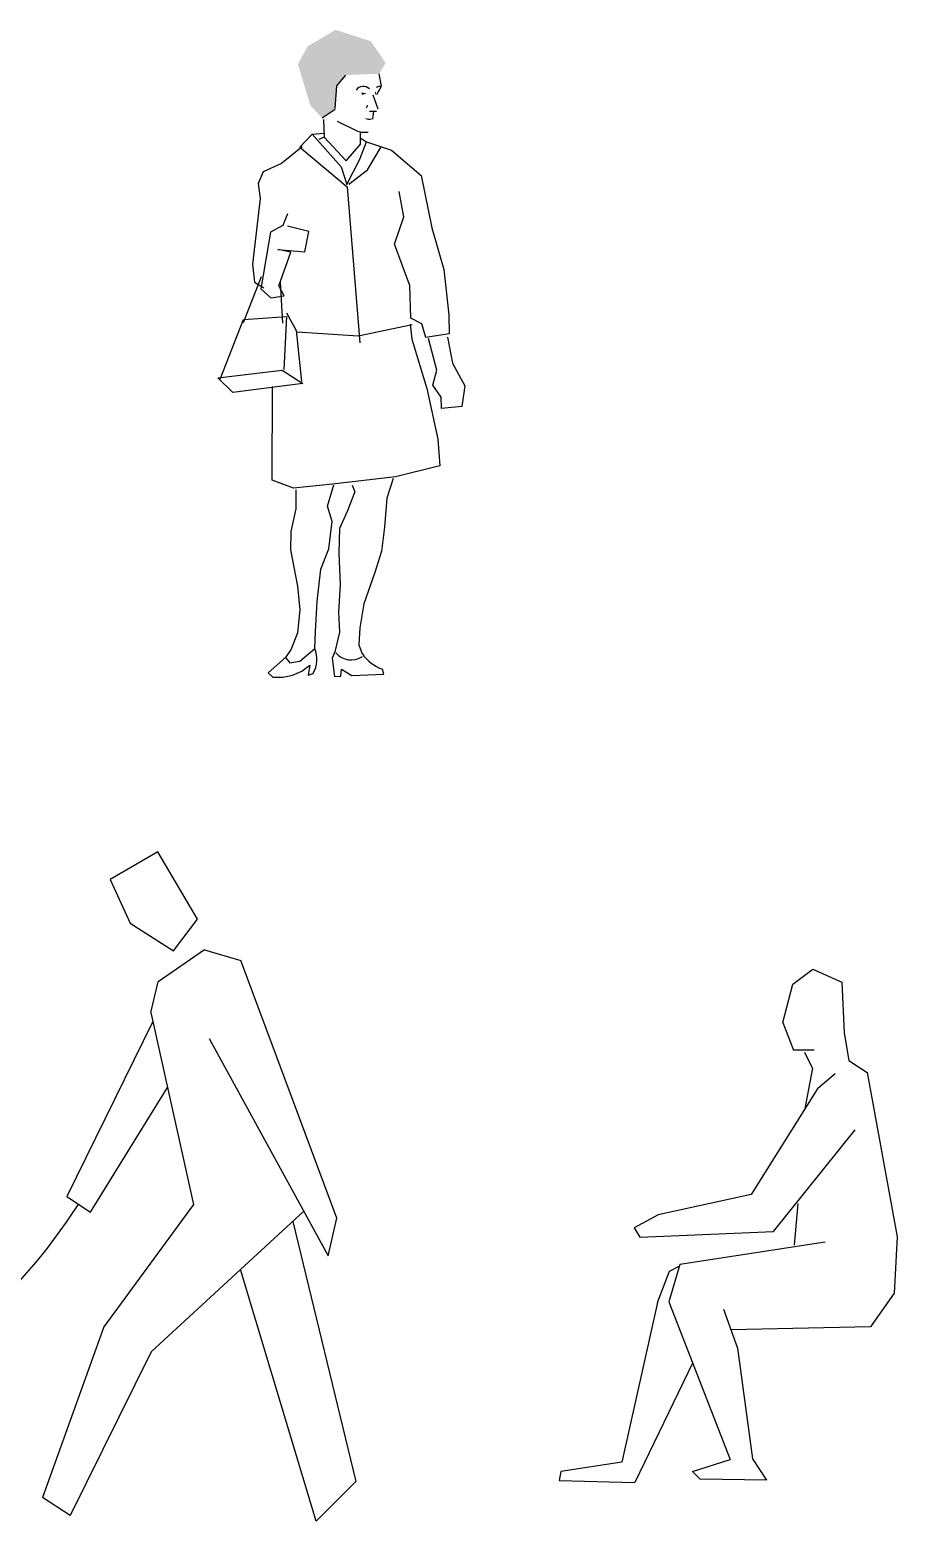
# Model space of a CAD drawing. Extents: x 116 to 135, y 123.1 to 129.1.
# Drawn here: x 132.75 to 135.001, y 124.065 to 127.938 of the extents above; entities that cross this region are included whole.
import ezdxf

# ---------------------------------------------------------------- set-up
doc = ezdxf.new("R2010")
doc.units = 0
doc.layers.get('0').update_dxf_attribs({"linetype": 'CONTINUOUS'})

msp = doc.modelspace()

# ---------------------------------------------------------------- linework, layer by layer
for p, q in [((133.5457, 127.793), (133.5413, 127.7341)), ((133.5691, 127.8207), (133.5457, 127.793)), ((133.6557, 127.8238), (133.6616, 127.793)), ((133.6406, 127.7697), (133.6528, 127.7331)), ((133.6614, 127.7912), (133.6494, 127.7691)), ((133.542, 127.7314), (133.5082, 127.7092)), ((133.6254, 127.7422), (133.6238, 127.7359)), ((133.6314, 127.7269), (133.6498, 127.7269)), ((133.6417, 127.7269), (133.639, 127.7063)), ((133.5117, 127.7049), (133.5134, 127.6595)), ((133.5476, 127.7011), (133.5988, 127.6758)), ((133.5988, 127.6758), (133.6101, 127.672)), ((133.4826, 127.667), (133.4505, 127.6336)), ((133.4826, 127.667), (133.5134, 127.6698)), ((133.4826, 127.667), (133.558, 127.5827)), ((133.5134, 127.6595), (133.4996, 127.6534)), ((133.5134, 127.6595), (133.5706, 127.5979)), ((133.5706, 127.5979), (133.6088, 127.6419)), ((133.6061, 127.6022), (133.6241, 127.6474)), ((133.6073, 127.6727), (133.6073, 127.6405)), ((133.6073, 127.6581), (133.6241, 127.6474)), ((133.6101, 127.672), (133.6284, 127.672)), ((133.6241, 127.6474), (133.6888, 127.6255)), ((133.4563, 127.6347), (133.403, 127.5914)), ((133.4505, 127.6336), (133.5738, 127.5301)), ((133.5723, 127.5362), (133.6061, 127.6022)), ((133.6264, 127.5748), (133.6617, 127.6341)), ((133.6888, 127.6255), (133.7653, 127.5597)), ((133.3553, 127.5692), (133.3427, 127.5394)), ((133.403, 127.5914), (133.3553, 127.5692)), ((133.558, 127.5827), (133.5723, 127.5362)), ((133.578, 127.5377), (133.6264, 127.5748)), ((133.7653, 127.5597), (133.7936, 127.4239)), ((133.3427, 127.5394), (133.3477, 127.5001)), ((133.5738, 127.5301), (133.606, 127.1251)), ((133.3477, 127.5001), (133.3275, 127.3295)), ((133.7203, 127.4521), (133.7082, 127.5187)), ((133.4186, 127.4607), (133.4067, 127.4302)), ((133.6961, 127.3812), (133.7203, 127.4521)), ((133.3742, 127.4124), (133.3497, 127.2655)), ((133.4067, 127.4302), (133.3742, 127.4124)), ((133.474, 127.4141), (133.4183, 127.4284)), ((133.464, 127.3619), (133.474, 127.4141)), ((133.7936, 127.4239), (133.8246, 127.316)), ((133.4273, 127.3604), (133.3936, 127.3677)), ((133.3936, 127.3677), (133.464, 127.3619)), ((133.736, 127.2742), (133.6961, 127.3812)), ((133.3275, 127.3295), (133.3331, 127.2825)), ((133.3958, 127.273), (133.4273, 127.3604)), ((133.3046, 127.1779), (133.351, 127.2978)), ((133.8246, 127.316), (133.8375, 127.1981)), ((133.3331, 127.2825), (133.3568, 127.2677)), ((133.3497, 127.2655), (133.3751, 127.2417)), ((133.4103, 127.2476), (133.3958, 127.273)), ((133.4061, 127.1765), (133.4006, 127.2827)), ((133.7386, 127.1893), (133.736, 127.2742)), ((133.3751, 127.2417), (133.4103, 127.2476)), ((133.2435, 127.0305), (133.3047, 127.1857)), ((133.3047, 127.1857), (133.4159, 127.1937)), ((133.4159, 127.1937), (133.4089, 127.056)), ((133.4157, 127.2029), (133.4409, 127.1576)), ((133.7369, 127.174), (133.7416, 127.1351)), ((133.7671, 127.1744), (133.7386, 127.1893)), ((133.7775, 127.139), (133.7671, 127.1744)), ((133.8375, 127.1981), (133.8387, 127.1485)), ((133.4409, 127.1576), (133.4552, 127.0249)), ((133.6018, 127.1427), (133.444, 127.1533)), ((133.7427, 127.1718), (133.6018, 127.1427)), ((133.7416, 127.1351), (133.7805, 127.007)), ((133.8387, 127.1485), (133.7775, 127.139)), ((133.8063, 127.0544), (133.7846, 127.1368)), ((133.8338, 127.1396), (133.8469, 127.0723)), ((133.8469, 127.0723), (133.8792, 127.0137)), ((133.2376, 127.0341), (133.4046, 127.0539)), ((133.2765, 126.9966), (133.2376, 127.0341)), ((133.458, 127.0192), (133.2765, 126.9966)), ((133.4046, 127.0539), (133.458, 127.0192)), ((133.7963, 127.0155), (133.8063, 127.0544)), ((133.379, 126.7681), (133.3798, 127.0116)), ((133.7805, 127.007), (133.8091, 126.8749)), ((133.8177, 126.9844), (133.7963, 127.0155)), ((133.8184, 126.9549), (133.8177, 126.9844)), ((133.8792, 127.0137), (133.8709, 126.9598)), ((133.8709, 126.9598), (133.8184, 126.9549)), ((133.8091, 126.8749), (133.8144, 126.8061)), ((133.8144, 126.8061), (133.6986, 126.7769)), ((133.4344, 126.748), (133.379, 126.7681)), ((133.5354, 126.7578), (133.4344, 126.748)), ((133.5228, 126.7008), (133.5388, 126.7562)), ((133.6986, 126.7769), (133.5354, 126.7578)), ((133.5867, 126.7553), (133.5936, 126.7378)), ((133.6926, 126.773), (133.6761, 126.722)), ((133.4403, 126.743), (133.4401, 126.6938)), ((133.5936, 126.7378), (133.5737, 126.6874)), ((133.6761, 126.722), (133.6708, 126.6462)), ((133.4401, 126.6938), (133.4272, 126.6354)), ((133.5346, 126.6613), (133.5228, 126.7008)), ((133.5737, 126.6874), (133.554, 126.6428)), ((133.4272, 126.6354), (133.4263, 126.5872)), ((133.5261, 126.5902), (133.5346, 126.6613)), ((133.554, 126.6428), (133.5518, 126.5789)), ((133.6708, 126.6462), (133.6627, 126.5839)), ((133.4263, 126.5872), (133.4448, 126.4936)), ((133.5052, 126.5377), (133.5261, 126.5902)), ((133.5518, 126.5789), (133.5554, 126.4978)), ((133.6627, 126.5839), (133.645, 126.5284)), ((133.4956, 126.453), (133.5052, 126.5377)), ((133.645, 126.5284), (133.6166, 126.4476)), ((133.4448, 126.4936), (133.4506, 126.4316)), ((133.5554, 126.4978), (133.5509, 126.4257)), ((133.4913, 126.3758), (133.4956, 126.453)), ((133.6166, 126.4476), (133.6062, 126.3853)), ((133.4506, 126.4316), (133.4445, 126.372)), ((133.5509, 126.4257), (133.5538, 126.3739)), ((133.4445, 126.372), (133.4279, 126.3295)), ((133.4893, 126.3313), (133.4913, 126.3758)), ((133.5538, 126.3739), (133.5418, 126.3226)), ((133.6062, 126.3853), (133.6038, 126.3411)), ((133.4279, 126.3295), (133.4131, 126.3081)), ((133.4507, 126.2981), (133.4893, 126.3313)), ((133.5418, 126.3226), (133.5347, 126.3058)), ((133.6038, 126.3411), (133.6129, 126.3172)), ((133.4131, 126.3081), (133.3685, 126.268)), ((133.4131, 126.3081), (133.4243, 126.2944)), ((133.4243, 126.2944), (133.4507, 126.2981)), ((133.4767, 126.2882), (133.4726, 126.262)), ((133.5347, 126.3058), (133.5404, 126.2585)), ((133.3804, 126.2572), (133.3685, 126.268)), ((133.4726, 126.262), (133.485, 126.2667)), ((133.5404, 126.2585), (133.5574, 126.2597)), ((133.5574, 126.2597), (133.5592, 126.2779)), ((133.5592, 126.2779), (133.586, 126.2615)), ((133.586, 126.2615), (133.6691, 126.2645)), ((133.6691, 126.2645), (133.6649, 126.2773)), ((133.0818, 125.803), (132.9585, 125.7309)), ((133.1846, 125.6281), (133.0818, 125.803)), ((132.9585, 125.7309), (133.0099, 125.6178)), ((133.1229, 125.5458), (133.1846, 125.6281)), ((133.0099, 125.6178), (133.1229, 125.5458)), ((133.2033, 125.549), (133.0828, 125.4651)), ((133.2033, 125.549), (133.2977, 125.5209)), ((133.5467, 124.8513), (133.2977, 125.5209)), ((134.7303, 125.4593), (134.7822, 125.4988)), ((134.7822, 125.4988), (134.8581, 125.4647)), ((133.0636, 125.3862), (133.0828, 125.4651)), ((134.705, 125.3597), (134.7303, 125.4593)), ((134.8581, 125.4647), (134.8641, 125.3333)), ((133.0689, 125.3623), (132.8454, 124.908)), ((133.0636, 125.3862), (133.1743, 124.8875)), ((134.705, 125.3597), (134.7321, 125.2883)), ((133.2156, 125.3182), (133.5239, 124.7538)), ((134.8641, 125.3333), (134.8759, 125.2609)), ((134.7859, 125.2884), (134.7321, 125.2883)), ((134.7815, 125.2413), (134.7618, 125.2816)), ((134.7815, 125.2413), (134.7621, 125.1363)), ((134.8759, 125.2609), (134.9239, 125.2299)), ((134.7955, 125.1896), (134.8404, 125.2278)), ((134.9239, 125.2299), (135.0015, 124.8027)), ((132.9071, 124.8669), (133.1069, 125.1913)), ((134.7955, 125.1896), (134.6228, 124.9135)), ((134.6807, 124.8169), (134.8921, 125.0811)), ((132.8454, 124.908), (132.9071, 124.8669)), ((133.1743, 124.8875), (132.9415, 124.569)), ((134.6228, 124.9135), (134.3814, 124.8604)), ((134.7349, 124.7816), (134.7445, 124.8899)), ((133.4606, 124.8696), (133.0649, 124.5044)), ((133.5239, 124.7538), (133.5467, 124.8513)), ((134.3814, 124.8604), (134.3186, 124.8266)), ((133.4321, 124.8433), (133.5958, 124.1674)), ((134.3186, 124.8266), (134.3331, 124.8024)), ((134.3331, 124.8024), (134.6807, 124.8169)), ((134.8148, 124.7892), (134.4372, 124.7312)), ((135.0015, 124.8027), (134.9933, 124.6567)), ((133.493, 124.0646), (133.2967, 124.7183)), ((134.3793, 124.6322), (134.4107, 124.7143)), ((134.4372, 124.7312), (134.4083, 124.6346)), ((134.4107, 124.7143), (134.4359, 124.7268)), ((134.9933, 124.6567), (134.9322, 124.5695)), ((134.3793, 124.6322), (134.2869, 124.2177)), ((134.4083, 124.6346), (134.5681, 124.2245)), ((134.5507, 124.6153), (134.5869, 124.5139)), ((132.9415, 124.569), (132.7822, 124.1263)), ((134.9322, 124.5695), (134.5698, 124.5619)), ((133.0649, 124.5044), (132.8542, 124.0792)), ((134.5869, 124.5139), (134.6255, 124.2265)), ((134.4705, 124.4749), (134.3207, 124.1646)), ((134.1287, 124.1937), (134.124, 124.17)), ((134.2869, 124.2177), (134.1287, 124.1937)), ((134.4698, 124.1937), (134.5681, 124.2245)), ((134.4904, 124.1741), (134.4698, 124.1937)), ((134.6255, 124.2265), (134.6625, 124.1707)), ((133.5958, 124.1674), (133.493, 124.0646)), ((134.124, 124.17), (134.3207, 124.1646)), ((134.6625, 124.1707), (134.4904, 124.1741)), ((132.8542, 124.0792), (132.7822, 124.1263))]:
    msp.add_line(p, q)
for centre, radius, start, end in [((133.6154, 127.7681), 0.0232, 46.4568, 143.9321), ((133.6598, 127.7707), 0.0206, 85.6013, 122.4712), ((133.6322, 127.7525), 0.0461, 256.7236, 275.6482), ((133.4233, 126.3032), 0.0717, 329.3696, 23.0686), ((133.5839, 126.3547), 0.053, 220.9268, 303.2704), ((133.394, 126.38), 0.1236, 263.6775, 311.9952), ((133.7016, 126.379), 0.1081, 214.8712, 250.1614), ((131.5032, 125.7808), 1.638, 295.8077, 326.9504)]:
    msp.add_arc(centre, radius, start, end)
for points in [[(133.5436, 127.9382), (133.6346, 127.9088), (133.4706, 127.8954), (133.6736, 127.8523)], [(133.5691, 127.8207), (133.4706, 127.8954), (133.5457, 127.793), (133.4456, 127.8487)], [(133.4706, 127.8954), (133.6736, 127.8523), (133.5691, 127.8207), (133.6566, 127.8241)], [(133.5457, 127.793), (133.4456, 127.8487), (133.542, 127.7314), (133.4779, 127.7421)], [(133.6092, 127.7754), (133.6235, 127.7738), (133.614, 127.7691)], [(133.645, 127.776), (133.6482, 127.7681), (133.6482, 127.7776)], [(133.542, 127.7314), (133.4779, 127.7421), (133.5082, 127.7092)]]:
    msp.add_solid(points)

doc.saveas('drawing.dxf')
